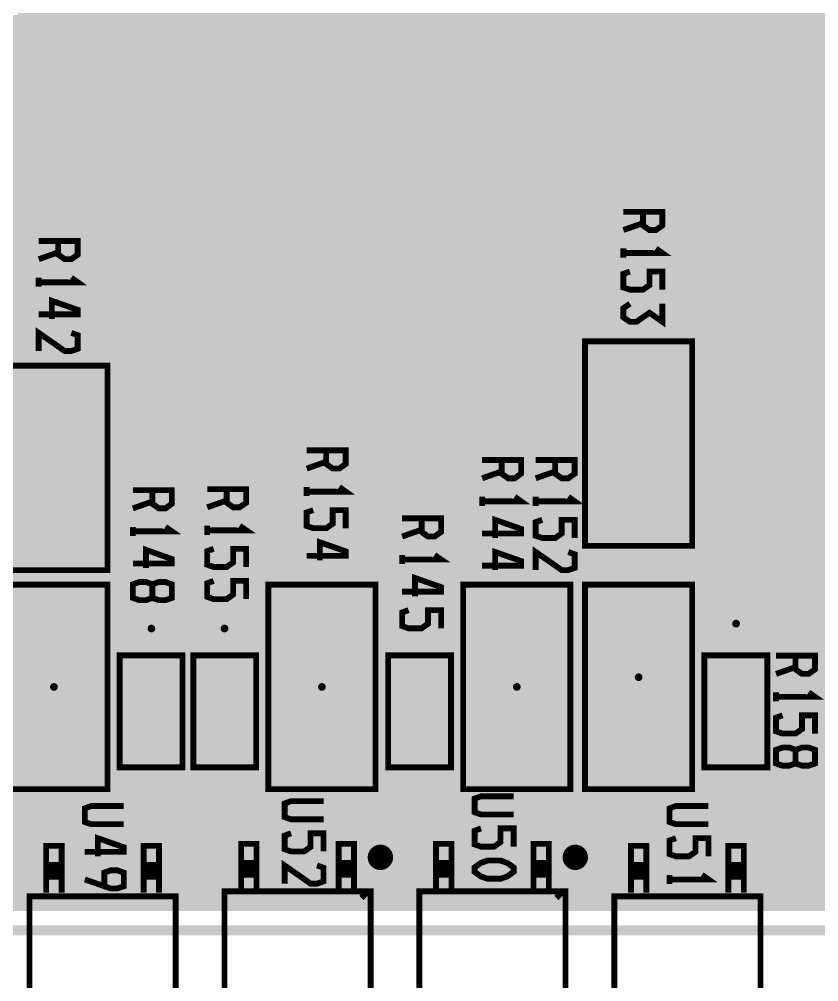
# Model space of a CAD drawing. Extents: x -11 to 221, y -93 to 178.
# Drawn here: x 125.46 to 146.3, y 118.04 to 143.15 of the extents above; entities that cross this region are included whole.
import ezdxf

# ---------------------------------------------------------------- set-up
doc = ezdxf.new("R2010")
doc.units = 0
doc.header["$MEASUREMENT"] = 0
doc.layers.get('0').update_dxf_attribs({"linetype": 'CONTINUOUS'})
for name, color, linetype in [('26-349-0_BOT', 7, 'CONTINUOUS'), ('26-349-0_DRD', 7, 'CONTINUOUS'), ('26-349-0_DRL', 2, 'CONTINUOUS'), ('26-349-0_FAB', 1, 'CONTINUOUS'), ('26-349-0_IN1', 3, 'CONTINUOUS'), ('26-349-0_IN2', 5, 'CONTINUOUS'), ('26-349-0_SMT', 14, 'CONTINUOUS'), ('26-349-0_SPT', 9, 'CONTINUOUS'), ('26-349-0_SST', 12, 'CONTINUOUS'), ('26-349-0_TOP', 11, 'CONTINUOUS'), ('THRUHOLE_TAP', 15, 'CONTINUOUS')]:
    doc.layers.add(name, color=color, linetype=linetype)

# ---------------------------------------------------------------- blocks, each defined once
blk = doc.blocks.new('ROUND_78')
at = {"const_width": 0.29972}
blk.add_lwpolyline([(-0.14986, 0, 1), (0.14986, 0, 1)], format="xyb", close=True, dxfattribs=at)
blk = doc.blocks.new('ROUND_82')
at = {"const_width": 0.29972}
blk.add_lwpolyline([(-0.14986, 0, 1), (0.14986, 0, 1)], format="xyb", close=True, dxfattribs=at)
blk = doc.blocks.new('ROUND_102')
at = {"const_width": 0.10033}
blk.add_lwpolyline([(-0.050164, 0, 1), (0.050164, 0, 1)], format="xyb", close=True, dxfattribs=at)
blk = doc.blocks.new('RECTANGLE_3')
blk.add_solid([(0.4826, 0.4064), (0.4826, -0.4064), (-0.4826, 0.4064), (-0.4826, -0.4064)])
blk = doc.blocks.new('RECTANGLE_13')
blk.add_solid([(0.9017, 0.508), (0.9017, -0.508), (-0.9017, 0.508), (-0.9017, -0.508)])
blk = doc.blocks.new('RECTANGLE_12')
blk.add_solid([(0.40005, 0.65024), (0.40005, -0.65024), (-0.40005, 0.65024), (-0.40005, -0.65024)])
blk = doc.blocks.new('ROUND_88')
at = {"const_width": 0.10033}
blk.add_lwpolyline([(-0.050164, 0, 1), (0.050164, 0, 1)], format="xyb", close=True, dxfattribs=at)

msp = doc.modelspace()

# ---------------------------------------------------------------- linework, layer by layer
at = {"layer": '26-349-0_DRD', "const_width": 0.254}
for points in [[(127.635, 128.524), (127.635, 125.984)], [(130.175, 128.524), (127.635, 128.524)], [(130.175, 128.524), (127.635, 125.984)], [(130.175, 125.984), (127.635, 128.524)], [(127.635, 128.524), (127.635, 125.984)], [(130.175, 128.524), (127.635, 128.524)], [(130.175, 128.524), (127.635, 125.984)], [(130.175, 125.984), (127.635, 128.524)], [(129.54, 128.524), (129.54, 125.984)], [(132.08, 128.524), (129.54, 128.524)], [(132.08, 128.524), (129.54, 125.984)], [(132.08, 125.984), (129.54, 128.524)], [(129.54, 128.524), (129.54, 125.984)], [(132.08, 128.524), (129.54, 128.524)], [(132.08, 128.524), (129.54, 125.984)], [(132.08, 125.984), (129.54, 128.524)], [(130.175, 125.984), (130.175, 128.524)], [(130.175, 125.984), (130.175, 128.524)], [(132.08, 125.984), (132.08, 128.524)], [(132.08, 125.984), (132.08, 128.524)], [(142.875, 128.651), (142.875, 126.111)], [(145.415, 128.651), (142.875, 128.651)], [(145.415, 128.651), (142.875, 126.111)], [(145.415, 126.111), (142.875, 128.651)], [(142.875, 128.651), (142.875, 126.111)], [(145.415, 128.651), (142.875, 128.651)], [(145.415, 128.651), (142.875, 126.111)], [(145.415, 126.111), (142.875, 128.651)], [(145.415, 126.111), (145.415, 128.651)], [(145.415, 126.111), (145.415, 128.651)], [(140.335, 127.254), (140.335, 124.714)], [(142.875, 127.254), (140.335, 127.254)], [(142.875, 127.254), (140.335, 124.714)], [(142.875, 124.714), (140.335, 127.254)], [(142.875, 124.714), (142.875, 127.254)], [(127.635, 127), (125.095, 127)], [(127.635, 127), (125.095, 124.46)], [(127.635, 124.46), (125.095, 127)], [(127.635, 124.46), (127.635, 127)], [(132.08, 127), (132.08, 124.46)], [(134.62, 127), (132.08, 127)], [(134.62, 127), (132.08, 124.46)], [(134.62, 124.46), (132.08, 127)], [(134.62, 124.46), (134.62, 127)], [(137.16, 127), (137.16, 124.46)], [(139.7, 127), (137.16, 127)], [(139.7, 127), (137.16, 124.46)], [(139.7, 124.46), (137.16, 127)], [(139.7, 124.46), (139.7, 127)], [(127.635, 125.984), (130.175, 125.984)], [(127.635, 125.984), (130.175, 125.984)], [(129.54, 125.984), (132.08, 125.984)], [(129.54, 125.984), (132.08, 125.984)], [(142.875, 126.111), (145.415, 126.111)], [(142.875, 126.111), (145.415, 126.111)], [(140.335, 124.714), (142.875, 124.714)], [(125.095, 124.46), (127.635, 124.46)], [(132.08, 124.46), (134.62, 124.46)], [(137.16, 124.46), (139.7, 124.46)]]:
    msp.add_lwpolyline(points, dxfattribs=at)
at = {"layer": '26-349-0_FAB', "const_width": 0.254}
msp.add_lwpolyline([(86.36, 119.38), (180.34, 119.38), (180.34, 173.99), (86.36, 173.99), (86.36, 119.38)], dxfattribs=at)
at = {"layer": '26-349-0_IN1'}
for points, const_width in [([(177.292, 137.668), (90.678, 137.668), (90.678, 120.015)], 0.254), ([(177.292, 137.6172), (90.678, 137.6172)], 0.254), ([(125.4252, 137.668), (125.4252, 120.015)], 0.254), ([(125.6538, 137.668), (125.6538, 120.015)], 0.254), ([(125.8824, 137.668), (125.8824, 120.015)], 0.254), ([(126.111, 137.668), (126.111, 120.015)], 0.254), ([(126.3396, 137.668), (126.3396, 120.015)], 0.254), ([(126.5682, 137.668), (126.5682, 120.015)], 0.254), ([(126.7968, 137.668), (126.7968, 120.015)], 0.254), ([(127.0254, 137.668), (127.0254, 120.015)], 0.254), ([(127.254, 137.668), (127.254, 120.015)], 0.254), ([(127.4826, 137.668), (127.4826, 120.015)], 0.254), ([(127.7112, 137.668), (127.7112, 120.015)], 0.254), ([(127.9398, 137.668), (127.9398, 120.015)], 0.254), ([(128.1684, 137.668), (128.1684, 120.015)], 0.254), ([(128.397, 137.668), (128.397, 127.62484)], 0.254), ([(128.6256, 137.668), (128.6256, 127.81788)], 0.254), ([(128.8542, 137.668), (128.8542, 127.88138)], 0.254), ([(129.0828, 137.668), (129.0828, 127.85852)], 0.254), ([(129.3114, 137.668), (129.3114, 127.73406)], 0.254), ([(129.54, 137.668), (129.54, 120.015)], 0.254), ([(129.7686, 137.668), (129.7686, 120.015)], 0.254), ([(129.9972, 137.668), (129.9972, 120.015)], 0.254), ([(130.2258, 137.668), (130.2258, 120.015)], 0.254), ([(130.4544, 137.668), (130.4544, 120.015)], 0.254), ([(130.683, 137.668), (130.683, 120.015)], 0.254), ([(130.9116, 137.668), (130.9116, 120.015)], 0.254), ([(131.1402, 137.668), (131.1402, 120.015)], 0.254), ([(131.3688, 137.668), (131.3688, 120.015)], 0.254), ([(131.5974, 137.668), (131.5974, 120.015)], 0.254), ([(131.826, 137.668), (131.826, 120.015)], 0.254), ([(132.0546, 137.668), (132.0546, 120.015)], 0.254), ([(132.2832, 137.668), (132.2832, 120.015)], 0.254), ([(132.5118, 137.668), (132.5118, 120.015)], 0.254), ([(132.7404, 137.668), (132.7404, 120.015)], 0.254), ([(132.969, 137.668), (132.969, 120.015)], 0.254), ([(133.1976, 137.668), (133.1976, 120.015)], 0.254), ([(133.4262, 137.668), (133.4262, 120.015)], 0.254), ([(133.6548, 137.668), (133.6548, 120.015)], 0.254), ([(133.8834, 137.668), (133.8834, 120.015)], 0.254), ([(134.112, 137.668), (134.112, 120.015)], 0.254), ([(134.3406, 137.668), (134.3406, 120.015)], 0.254), ([(134.5692, 137.668), (134.5692, 120.015)], 0.254), ([(134.7978, 137.668), (134.7978, 120.015)], 0.254), ([(135.0264, 137.668), (135.0264, 120.015)], 0.254), ([(135.255, 137.668), (135.255, 120.015)], 0.254), ([(135.4836, 137.668), (135.4836, 120.015)], 0.254), ([(135.7122, 137.668), (135.7122, 120.015)], 0.254), ([(135.9408, 137.668), (135.9408, 120.015)], 0.254), ([(136.1694, 137.668), (136.1694, 120.015)], 0.254), ([(136.398, 137.668), (136.398, 120.015)], 0.254), ([(136.6266, 137.668), (136.6266, 120.015)], 0.254), ([(136.8552, 137.668), (136.8552, 120.015)], 0.254), ([(137.0838, 137.668), (137.0838, 120.015)], 0.254), ([(137.3124, 137.668), (137.3124, 120.015)], 0.254), ([(137.541, 137.668), (137.541, 120.015)], 0.254), ([(137.7696, 137.668), (137.7696, 120.015)], 0.254), ([(137.9982, 137.668), (137.9982, 120.015)], 0.254), ([(138.2268, 137.668), (138.2268, 120.015)], 0.254), ([(138.4554, 137.668), (138.4554, 120.015)], 0.254), ([(138.684, 137.668), (138.684, 120.015)], 0.254), ([(138.9126, 137.668), (138.9126, 120.015)], 0.254), ([(139.1412, 137.668), (139.1412, 120.015)], 0.254), ([(139.3698, 137.668), (139.3698, 120.015)], 0.254), ([(139.5984, 137.668), (139.5984, 120.015)], 0.254), ([(139.827, 137.668), (139.827, 120.015)], 0.254), ([(140.0556, 137.668), (140.0556, 120.015)], 0.254), ([(140.2842, 137.668), (140.2842, 120.015)], 0.254), ([(140.5128, 137.668), (140.5128, 120.015)], 0.254), ([(140.7414, 137.668), (140.7414, 120.015)], 0.254), ([(140.97, 137.668), (140.97, 120.015)], 0.254), ([(141.1986, 137.668), (141.1986, 120.015)], 0.254), ([(141.4272, 137.668), (141.4272, 120.015)], 0.254), ([(141.6558, 137.668), (141.6558, 120.015)], 0.254), ([(141.8844, 137.668), (141.8844, 120.015)], 0.254), ([(142.113, 137.668), (142.113, 120.015)], 0.254), ([(142.3416, 137.668), (142.3416, 120.015)], 0.254), ([(142.5702, 137.668), (142.5702, 120.015)], 0.254), ([(142.7988, 137.668), (142.7988, 120.015)], 0.254), ([(143.0274, 137.668), (143.0274, 120.015)], 0.254), ([(143.256, 137.668), (143.256, 120.015)], 0.254), ([(143.4846, 137.668), (143.4846, 120.015)], 0.254), ([(143.7132, 137.668), (143.7132, 127.8382)], 0.254), ([(143.9418, 137.668), (143.9418, 127.9779)], 0.254), ([(144.1704, 137.668), (144.1704, 128.01092)], 0.254), ([(144.399, 137.668), (144.399, 127.95758)], 0.254), ([(144.6276, 137.668), (144.6276, 127.78486)], 0.254), ([(144.8562, 137.668), (144.8562, 120.015)], 0.254), ([(145.0848, 137.668), (145.0848, 120.015)], 0.254), ([(145.3134, 137.668), (145.3134, 120.015)], 0.254), ([(145.542, 137.668), (145.542, 120.015)], 0.254), ([(145.7706, 137.668), (145.7706, 120.015)], 0.254), ([(145.9992, 137.668), (145.9992, 120.015)], 0.254), ([(146.2278, 137.668), (146.2278, 120.015)], 0.254), ([(177.292, 137.3886), (90.678, 137.3886)], 0.254), ([(177.292, 137.16), (90.678, 137.16)], 0.254), ([(177.292, 136.9314), (90.678, 136.9314)], 0.254), ([(177.292, 136.7028), (90.678, 136.7028)], 0.254), ([(177.292, 136.4742), (90.678, 136.4742)], 0.254), ([(177.292, 136.2456), (90.678, 136.2456)], 0.254), ([(177.292, 136.017), (90.678, 136.017)], 0.254), ([(177.292, 135.7884), (90.678, 135.7884)], 0.254), ([(177.292, 135.5598), (90.678, 135.5598)], 0.254), ([(177.292, 135.3312), (90.678, 135.3312)], 0.254), ([(177.292, 135.1026), (90.678, 135.1026)], 0.254), ([(141.605, 125.984), (141.859, 126.238), (153.543, 126.238), (162.306, 135.001), (174.625, 135.001), (175.133, 134.493), (175.133, 128.905), (176.53, 127.508), (180.975, 127.508), (181.737, 126.746), (181.737, 47.625), (180.848, 46.736)], 0.381), ([(177.292, 134.874), (90.678, 134.874)], 0.254), ([(177.292, 134.6454), (90.678, 134.6454)], 0.254), ([(177.292, 134.4168), (90.678, 134.4168)], 0.254), ([(177.292, 134.1882), (90.678, 134.1882)], 0.254), ([(177.292, 133.9596), (90.678, 133.9596)], 0.254), ([(177.292, 133.731), (90.678, 133.731)], 0.254), ([(177.292, 133.5024), (90.678, 133.5024)], 0.254), ([(177.292, 133.2738), (90.678, 133.2738)], 0.254), ([(168.67886, 133.0452), (90.678, 133.0452)], 0.254), ([(168.67886, 132.8166), (90.678, 132.8166)], 0.254), ([(155.03398, 132.588), (90.678, 132.588)], 0.254), ([(154.7495, 132.3594), (90.678, 132.3594)], 0.254), ([(154.65298, 132.1308), (90.678, 132.1308)], 0.254), ([(154.6479, 131.9022), (90.678, 131.9022)], 0.254), ([(154.73426, 131.6736), (90.678, 131.6736)], 0.254), ([(154.9781, 131.445), (90.678, 131.445)], 0.254), ([(168.67886, 131.2164), (90.678, 131.2164)], 0.254), ([(168.67886, 130.9878), (90.678, 130.9878)], 0.254), ([(163.72078, 130.7592), (90.678, 130.7592)], 0.254), ([(163.4363, 130.5306), (90.678, 130.5306)], 0.254), ([(163.33978, 130.302), (90.678, 130.302)], 0.254), ([(163.3347, 130.0734), (90.678, 130.0734)], 0.254), ([(163.42106, 129.8448), (90.678, 129.8448)], 0.254), ([(163.6649, 129.6162), (90.678, 129.6162)], 0.254), ([(157.0736, 129.3876), (90.678, 129.3876)], 0.254), ([(156.90342, 129.159), (90.678, 129.159)], 0.254), ([(156.85008, 128.9304), (90.678, 128.9304)], 0.254), ([(156.8831, 128.7018), (90.678, 128.7018)], 0.254), ([(157.02026, 128.4732), (90.678, 128.4732)], 0.254), ([(177.292, 128.2446), (90.678, 128.2446)], 0.254), ([(169.33164, 128.016), (90.678, 128.016)], 0.254), ([(128.56972, 127.7874), (119.08028, 127.7874)], 0.254), ([(143.6624, 127.7874), (129.24028, 127.7874)], 0.254), ([(147.4724, 127.7874), (144.62506, 127.7874)], 0.254), ([(128.35382, 127.5588), (119.29618, 127.5588)], 0.254), ([(143.54048, 127.5588), (129.45618, 127.5588)], 0.254), ([(147.35048, 127.5588), (144.74952, 127.5588)], 0.254), ([(128.28016, 127.3302), (119.36984, 127.3302)], 0.254), ([(143.51762, 127.3302), (129.52984, 127.3302)], 0.254), ([(147.32762, 127.3302), (144.77238, 127.3302)], 0.254), ([(128.29286, 127.1016), (119.3546, 127.1016)], 0.254), ([(143.58112, 127.1016), (129.5146, 127.1016)], 0.254), ([(144.6276, 126.9746), (144.6276, 120.015)], 0.254), ([(147.39112, 127.1016), (144.70888, 127.1016)], 0.254), ([(128.40208, 126.873), (119.24538, 126.873)], 0.254), ([(128.397, 126.88062), (128.397, 120.015)], 0.254), ([(128.6256, 126.69012), (128.6256, 120.015)], 0.254), ([(129.3114, 126.7714), (129.3114, 120.015)], 0.254), ([(143.77162, 126.873), (129.40538, 126.873)], 0.254), ([(143.7132, 126.92126), (143.7132, 120.015)], 0.254), ([(143.9418, 126.7841), (143.9418, 120.015)], 0.254), ([(144.1704, 126.75108), (144.1704, 120.015)], 0.254), ([(144.399, 126.80442), (144.399, 120.015)], 0.254), ([(147.58162, 126.873), (144.51584, 126.873)], 0.254), ([(128.74498, 126.6444), (118.90248, 126.6444)], 0.254), ([(128.8542, 126.62662), (128.8542, 120.015)], 0.254), ([(154.96286, 126.6444), (129.06248, 126.6444)], 0.254), ([(129.0828, 126.64948), (129.0828, 120.015)], 0.254), ([(154.95016, 126.4158), (90.678, 126.4158)], 0.254), ([(155.02382, 126.1872), (90.678, 126.1872)], 0.254), ([(155.23972, 125.9586), (90.678, 125.9586)], 0.254), ([(156.97708, 125.73), (90.678, 125.73)], 0.254), ([(157.02026, 125.5014), (90.678, 125.5014)], 0.254), ([(157.17266, 125.2728), (90.678, 125.2728)], 0.254), ([(168.8211, 125.0442), (90.678, 125.0442)], 0.254), ([(168.72458, 124.8156), (90.678, 124.8156)], 0.254), ([(153.93162, 124.587), (90.678, 124.587)], 0.254), ([(153.74112, 124.3584), (90.678, 124.3584)], 0.254), ([(153.67762, 124.1298), (90.678, 124.1298)], 0.254), ([(153.70048, 123.9012), (90.678, 123.9012)], 0.254), ([(151.3586, 123.6726), (90.678, 123.6726)], 0.254), ([(151.18842, 123.444), (90.678, 123.444)], 0.254), ([(151.13508, 123.2154), (90.678, 123.2154)], 0.254), ([(147.6629, 122.9868), (90.678, 122.9868)], 0.254), ([(147.41906, 122.7582), (90.678, 122.7582)], 0.254), ([(147.3327, 122.5296), (90.678, 122.5296)], 0.254), ([(147.33778, 122.301), (90.678, 122.301)], 0.254), ([(147.4343, 122.0724), (90.678, 122.0724)], 0.254), ([(147.71878, 121.8438), (90.678, 121.8438)], 0.254), ([(160.86582, 121.6152), (90.678, 121.6152)], 0.254), ([(161.08172, 121.3866), (90.678, 121.3866)], 0.254), ([(166.30142, 121.158), (90.678, 121.158)], 0.254), ([(166.4716, 120.9294), (90.678, 120.9294)], 0.254), ([(177.292, 120.7008), (90.678, 120.7008)], 0.254), ([(177.292, 120.4722), (90.678, 120.4722)], 0.254), ([(177.292, 120.2436), (90.678, 120.2436)], 0.254), ([(177.292, 120.015), (90.678, 120.015)], 0.254)]:
    msp.add_lwpolyline(points, dxfattribs=dict(at, const_width=const_width))
at = {"layer": '26-349-0_IN1', "const_width": 0.254}
for points in [[(144.145, 128.01092, 0.4142136), (143.51508, 127.381)], [(144.77492, 127.381, 0.4142136), (144.145, 128.01092)], [(128.905, 127.88392, 0.4142136), (128.27508, 127.254)], [(128.905, 127.88392, 0.4142136), (128.27508, 127.254)], [(129.53492, 127.254, 0.4142136), (128.905, 127.88392)], [(129.53492, 127.254, 0.4142136), (128.905, 127.88392)], [(128.27508, 127.254, 0.4142136), (128.905, 126.62408)], [(128.27508, 127.254, 0.4142136), (128.905, 126.62408)], [(128.905, 126.62408, 0.4142136), (129.53492, 127.254)], [(128.905, 126.62408, 0.4142136), (129.53492, 127.254)], [(143.51508, 127.381, 0.4142136), (144.145, 126.75108)], [(144.145, 126.75108, 0.4142136), (144.77492, 127.381)]]:
    msp.add_lwpolyline(points, format="xyb", dxfattribs=at)
at = {"layer": '26-349-0_IN2', "const_width": 0.254}
for points in [[(125.5522, 153.162), (125.5522, 120.269)], [(125.7808, 153.162), (125.7808, 126.28626)], [(126.0094, 153.162), (126.0094, 126.4539)], [(126.238, 153.162), (126.238, 126.52756)], [(126.4666, 153.162), (126.4666, 126.5301)], [(126.6952, 153.162), (126.6952, 126.4666)], [(126.9238, 153.162), (126.9238, 126.31166)], [(127.1524, 153.162), (127.1524, 125.91034)], [(127.381, 153.162), (127.381, 120.269)], [(127.6096, 153.162), (127.6096, 120.269)], [(127.8382, 153.162), (127.8382, 120.269)], [(128.0668, 153.162), (128.0668, 120.269)], [(128.2954, 153.162), (128.2954, 120.269)], [(128.524, 153.162), (128.524, 120.269)], [(128.7526, 153.162), (128.7526, 120.269)], [(128.9812, 153.162), (128.9812, 120.269)], [(129.2098, 153.162), (129.2098, 120.269)], [(129.4384, 153.162), (129.4384, 120.269)], [(129.667, 153.162), (129.667, 120.269)], [(129.8956, 153.162), (129.8956, 120.269)], [(130.1242, 153.162), (130.1242, 127.68072)], [(130.3528, 153.162), (130.3528, 127.91948)], [(130.5814, 153.162), (130.5814, 128.0287)], [(130.81, 153.162), (130.81, 128.06172)], [(131.0386, 153.162), (131.0386, 128.0287)], [(131.2672, 153.162), (131.2672, 127.91948)], [(131.4958, 153.162), (131.4958, 127.68072)], [(131.7244, 153.162), (131.7244, 120.269)], [(131.953, 153.162), (131.953, 120.269)], [(132.1816, 153.162), (132.1816, 120.269)], [(132.4102, 153.162), (132.4102, 120.269)], [(132.6388, 153.162), (132.6388, 126.11354)], [(132.8674, 153.162), (132.8674, 126.3777)], [(133.096, 153.162), (133.096, 126.49708)], [(133.3246, 153.162), (133.3246, 126.53772)], [(133.5532, 153.162), (133.5532, 126.51232)], [(133.7818, 153.162), (133.7818, 126.41326)], [(134.0104, 153.162), (134.0104, 126.19482)], [(134.239, 153.162), (134.239, 120.269)], [(134.4676, 153.162), (134.4676, 120.269)], [(134.6962, 153.162), (134.6962, 120.269)], [(134.9248, 153.162), (134.9248, 120.269)], [(135.1534, 153.162), (135.1534, 120.269)], [(135.382, 153.162), (135.382, 120.269)], [(135.6106, 153.162), (135.6106, 120.269)], [(135.8392, 153.162), (135.8392, 120.269)], [(136.0678, 153.162), (136.0678, 120.269)], [(136.2964, 153.162), (136.2964, 120.269)], [(136.525, 153.162), (136.525, 120.269)], [(136.7536, 153.162), (136.7536, 120.269)], [(136.9822, 153.162), (136.9822, 120.269)], [(137.2108, 153.162), (137.2108, 120.269)], [(137.4394, 153.162), (137.4394, 120.269)], [(137.668, 153.162), (137.668, 125.9967)], [(137.8966, 153.162), (137.8966, 126.33706)], [(138.1252, 153.162), (138.1252, 126.47676)], [(138.3538, 153.162), (138.3538, 126.53264)], [(138.5824, 153.162), (138.5824, 126.52248)], [(138.811, 153.162), (138.811, 126.4412)], [(139.0396, 153.162), (139.0396, 126.25832)], [(139.2682, 153.162), (139.2682, 120.269)], [(139.4968, 153.162), (139.4968, 120.269)], [(139.7254, 153.162), (139.7254, 120.269)], [(139.954, 153.162), (139.954, 120.269)], [(140.1826, 153.162), (140.1826, 120.269)], [(140.4112, 153.162), (140.4112, 120.269)], [(140.6398, 153.162), (140.6398, 120.269)], [(140.8684, 153.162), (140.8684, 126.3142)], [(141.097, 153.162), (141.097, 126.61138)], [(141.3256, 153.162), (141.3256, 126.74092)], [(141.5542, 153.162), (141.5542, 126.78918)], [(141.7828, 153.162), (141.7828, 126.7714)], [(142.0114, 153.162), (142.0114, 126.6825)], [(142.24, 153.162), (142.24, 126.48184)], [(142.4686, 153.162), (142.4686, 120.269)], [(142.6972, 153.162), (142.6972, 120.269)], [(142.9258, 153.162), (142.9258, 120.269)], [(143.1544, 153.162), (143.1544, 120.269)], [(143.383, 153.162), (143.383, 120.269)], [(143.6116, 153.162), (143.6116, 120.269)], [(143.8402, 153.162), (143.8402, 120.269)], [(144.0688, 153.162), (144.0688, 120.269)], [(144.2974, 153.162), (144.2974, 120.269)], [(144.526, 153.162), (144.526, 120.269)], [(144.7546, 153.162), (144.7546, 120.269)], [(144.9832, 153.162), (144.9832, 120.269)], [(145.2118, 153.162), (145.2118, 120.269)], [(145.4404, 153.162), (145.4404, 120.269)], [(145.669, 153.162), (145.669, 120.269)], [(145.8976, 153.162), (145.8976, 120.269)], [(146.1262, 153.162), (146.1262, 120.269)], [(146.3548, 153.162), (146.3548, 120.269)], [(168.83634, 143.129), (107.823, 143.129)], [(168.67124, 142.9004), (107.5944, 142.9004)], [(168.5671, 142.6718), (107.3658, 142.6718)], [(168.51376, 142.4432), (107.1372, 142.4432)], [(168.50106, 142.2146), (106.9086, 142.2146)], [(168.60266, 141.7574), (106.4514, 141.7574)], [(168.529, 141.986), (106.68, 141.986)], [(168.72712, 141.5288), (106.2228, 141.5288)], [(168.92524, 141.3002), (105.9942, 141.3002)], [(169.2783, 141.0716), (105.7656, 141.0716)], [(169.08526, 140.843), (105.537, 140.843)], [(168.8211, 140.6144), (105.3084, 140.6144)], [(168.66108, 140.3858), (105.0798, 140.3858)], [(168.56202, 140.1572), (104.8512, 140.1572)], [(168.51122, 139.9286), (104.6226, 139.9286)], [(168.50106, 139.7), (104.394, 139.7)], [(168.60774, 139.2428), (103.9368, 139.2428)], [(168.53408, 139.4714), (104.1654, 139.4714)], [(168.73728, 139.0142), (103.7082, 139.0142)], [(168.94302, 138.7856), (103.4796, 138.7856)], [(169.3164, 138.557), (103.251, 138.557)], [(174.244, 138.3284), (103.0224, 138.3284)], [(174.244, 138.0998), (102.7938, 138.0998)], [(174.244, 137.8712), (90.805, 137.8712)], [(174.244, 137.6426), (90.805, 137.6426)], [(174.244, 137.414), (90.805, 137.414)], [(174.244, 137.1854), (90.805, 137.1854)], [(174.244, 136.9568), (90.805, 136.9568)], [(174.244, 136.7282), (90.805, 136.7282)], [(174.244, 136.4996), (90.805, 136.4996)], [(174.244, 136.271), (90.805, 136.271)], [(174.244, 136.0424), (90.805, 136.0424)], [(174.244, 135.8138), (90.805, 135.8138)], [(174.244, 135.5852), (90.805, 135.5852)], [(174.244, 135.3566), (90.805, 135.3566)], [(174.244, 135.128), (90.805, 135.128)], [(174.244, 134.8994), (90.805, 134.8994)], [(174.244, 134.6708), (90.805, 134.6708)], [(174.244, 134.4422), (90.805, 134.4422)], [(174.244, 134.2136), (90.805, 134.2136)], [(174.244, 133.985), (90.805, 133.985)], [(174.244, 133.7564), (90.805, 133.7564)], [(174.244, 133.5278), (90.805, 133.5278)], [(174.244, 133.2992), (90.805, 133.2992)], [(168.50106, 133.0706), (90.805, 133.0706)], [(168.50106, 132.842), (90.805, 132.842)], [(168.50106, 132.6134), (90.805, 132.6134)], [(168.50106, 132.3848), (90.805, 132.3848)], [(168.50106, 132.1562), (90.805, 132.1562)], [(168.50106, 131.9276), (90.805, 131.9276)], [(168.50106, 131.699), (90.805, 131.699)], [(168.50106, 131.4704), (90.805, 131.4704)], [(168.50106, 131.2418), (90.805, 131.2418)], [(168.50106, 131.0132), (90.805, 131.0132)], [(163.42614, 130.7846), (90.805, 130.7846)], [(163.24326, 130.556), (90.805, 130.556)], [(163.16452, 130.3274), (90.805, 130.3274)], [(163.15182, 130.0988), (90.805, 130.0988)], [(163.2077, 129.8702), (90.805, 129.8702)], [(163.34994, 129.6416), (90.805, 129.6416)], [(163.68776, 129.413), (90.805, 129.413)], [(168.53916, 129.1844), (90.805, 129.1844)], [(168.62044, 128.9558), (90.805, 128.9558)], [(168.7576, 128.7272), (90.805, 128.7272)], [(168.9735, 128.4986), (90.805, 128.4986)], [(169.39006, 128.27), (120.9167, 128.27)], [(130.62966, 128.0414), (121.25706, 128.0414)], [(169.02684, 128.0414), (130.99034, 128.0414)], [(130.2258, 127.8128), (121.39676, 127.8128)], [(168.78808, 127.8128), (131.39166, 127.8128)], [(130.0734, 127.5842), (121.45264, 127.5842)], [(168.64076, 127.5842), (131.5466, 127.5842)], [(130.00736, 127.3556), (121.44248, 127.3556)], [(168.54932, 127.3556), (131.6101, 127.3556)], [(130.01244, 127.127), (121.3612, 127.127)], [(168.50614, 127.127), (131.60756, 127.127)], [(130.08356, 126.8984), (121.17832, 126.8984)], [(130.1242, 126.82728), (130.1242, 120.269)], [(131.4958, 126.82728), (131.4958, 120.269)], [(168.5036, 126.8984), (131.5339, 126.8984)], [(130.2512, 126.6698), (111.55172, 126.6698)], [(125.98146, 126.4412), (123.74626, 126.4412)], [(132.96646, 126.4412), (126.74854, 126.4412)], [(130.3528, 126.58852), (130.3528, 120.269)], [(130.5814, 126.4793), (130.5814, 120.269)], [(130.81, 126.44628), (130.81, 120.269)], [(131.0386, 126.4793), (131.0386, 120.269)], [(131.2672, 126.58852), (131.2672, 120.269)], [(141.17828, 126.6698), (131.36626, 126.6698)], [(138.04646, 126.4412), (133.73354, 126.4412)], [(140.93952, 126.4412), (138.81354, 126.4412)], [(168.54424, 126.6698), (142.03172, 126.6698)], [(157.22346, 126.4412), (142.27048, 126.4412)], [(125.7173, 126.2126), (123.9139, 126.2126)], [(132.7023, 126.2126), (127.0127, 126.2126)], [(137.7823, 126.2126), (133.9977, 126.2126)], [(140.8303, 126.2126), (139.0777, 126.2126)], [(156.9593, 126.2126), (142.3797, 126.2126)], [(125.59792, 125.984), (123.98756, 125.984)], [(132.58292, 125.984), (127.13208, 125.984)], [(137.66292, 125.984), (134.11708, 125.984)], [(140.79728, 125.984), (139.19708, 125.984)], [(156.83992, 125.984), (142.41272, 125.984)], [(125.55728, 125.7554), (123.9901, 125.7554)], [(132.54228, 125.7554), (127.17272, 125.7554)], [(137.62228, 125.7554), (134.15772, 125.7554)], [(140.8303, 125.7554), (139.23772, 125.7554)], [(156.79928, 125.7554), (142.3797, 125.7554)], [(125.58268, 125.5268), (123.9266, 125.5268)], [(132.56768, 125.5268), (127.14732, 125.5268)], [(127.1524, 125.54966), (127.1524, 120.269)], [(137.64768, 125.5268), (134.13232, 125.5268)], [(137.668, 125.46076), (137.668, 120.269)], [(140.93952, 125.5268), (139.21232, 125.5268)], [(140.8684, 125.65126), (140.8684, 120.269)], [(142.24, 125.48362), (142.24, 120.269)], [(156.82468, 125.5268), (142.27048, 125.5268)], [(125.68174, 125.2982), (123.77166, 125.2982)], [(125.7808, 125.1712), (125.7808, 120.269)], [(132.66674, 125.2982), (127.04826, 125.2982)], [(132.6388, 125.34646), (132.6388, 120.269)], [(134.0104, 125.26518), (134.0104, 120.269)], [(137.74674, 125.2982), (134.03326, 125.2982)], [(139.0396, 125.19914), (139.0396, 120.269)], [(141.17828, 125.2982), (139.11326, 125.2982)], [(141.097, 125.35662), (141.097, 120.269)], [(141.3256, 125.22454), (141.3256, 120.269)], [(141.5542, 125.17628), (141.5542, 120.269)], [(141.7828, 125.1966), (141.7828, 120.269)], [(142.0114, 125.2855), (142.0114, 120.269)], [(156.92374, 125.2982), (142.03172, 125.2982)], [(125.90018, 125.0696), (123.37034, 125.0696)], [(126.0094, 125.00356), (126.0094, 120.269)], [(126.238, 124.93244), (126.238, 120.269)], [(126.4666, 124.92736), (126.4666, 120.269)], [(126.6952, 124.9934), (126.6952, 120.269)], [(132.88518, 125.0696), (126.82982, 125.0696)], [(126.9238, 125.1458), (126.9238, 120.269)], [(132.8674, 125.0823), (132.8674, 120.269)], [(133.096, 124.96292), (133.096, 120.269)], [(133.3246, 124.92228), (133.3246, 120.269)], [(133.5532, 124.94768), (133.5532, 120.269)], [(133.7818, 125.04674), (133.7818, 120.269)], [(137.96518, 125.0696), (133.81482, 125.0696)], [(137.8966, 125.12294), (137.8966, 120.269)], [(138.1252, 124.9807), (138.1252, 120.269)], [(138.3538, 124.92482), (138.3538, 120.269)], [(138.5824, 124.93752), (138.5824, 120.269)], [(138.811, 125.01626), (138.811, 120.269)], [(157.14218, 125.0696), (138.89482, 125.0696)], [(154.03576, 124.841), (90.805, 124.841)], [(153.69794, 124.6124), (90.805, 124.6124)], [(153.5557, 124.3838), (90.805, 124.3838)], [(153.49982, 124.1552), (90.805, 124.1552)], [(151.43226, 123.9266), (90.805, 123.9266)], [(151.13762, 123.698), (90.805, 123.698)], [(151.00554, 123.4694), (90.805, 123.4694)], [(150.95728, 123.2408), (90.805, 123.2408)], [(147.3962, 123.0122), (90.805, 123.0122)], [(147.22856, 122.7836), (90.805, 122.7836)], [(147.15744, 122.555), (90.805, 122.555)], [(147.15236, 122.3264), (90.805, 122.3264)], [(147.2184, 122.0978), (90.805, 122.0978)], [(147.3708, 121.8692), (90.805, 121.8692)], [(147.77466, 121.6406), (90.805, 121.6406)], [(166.07028, 121.412), (90.805, 121.412)], [(166.1033, 121.1834), (90.805, 121.1834)], [(166.21252, 120.9548), (90.805, 120.9548)], [(166.45128, 120.7262), (90.805, 120.7262)], [(174.244, 120.4976), (90.805, 120.4976)], [(174.244, 120.269), (90.805, 120.269)]]:
    msp.add_lwpolyline(points, dxfattribs=at)
for points in [[(130.81, 128.06172, 0.4142136), (130.00228, 127.254)], [(130.81, 128.06172, 0.4142136), (130.00228, 127.254)], [(131.61772, 127.254, 0.4142136), (130.81, 128.06172)], [(131.61772, 127.254, 0.4142136), (130.81, 128.06172)], [(130.00228, 127.254, 0.4142136), (130.81, 126.44628)], [(130.00228, 127.254, 0.4142136), (130.81, 126.44628)], [(130.81, 126.44628, 0.4142136), (131.61772, 127.254)], [(130.81, 126.44628, 0.4142136), (131.61772, 127.254)], [(141.605, 126.79172, 0.4142136), (140.79728, 125.984)], [(142.41272, 125.984, 0.4142136), (141.605, 126.79172)], [(126.365, 126.53772, 0.4142136), (125.55728, 125.73)], [(127.17272, 125.73, 0.4142136), (126.365, 126.53772)], [(133.35, 126.53772, 0.4142136), (132.54228, 125.73)], [(134.15772, 125.73, 0.4142136), (133.35, 126.53772)], [(138.43, 126.53772, 0.4142136), (137.62228, 125.73)], [(139.23772, 125.73, 0.4142136), (138.43, 126.53772)], [(140.79728, 125.984, 0.4142136), (141.605, 125.17628)], [(141.605, 125.17628, 0.4142136), (142.41272, 125.984)], [(125.55728, 125.73, 0.4142136), (126.365, 124.92228)], [(126.365, 124.92228, 0.4142136), (127.17272, 125.73)], [(132.54228, 125.73, 0.4142136), (133.35, 124.92228)], [(133.35, 124.92228, 0.4142136), (134.15772, 125.73)], [(137.62228, 125.73, 0.4142136), (138.43, 124.92228)], [(138.43, 124.92228, 0.4142136), (139.23772, 125.73)]]:
    msp.add_lwpolyline(points, format="xyb", dxfattribs=at)
at = {"layer": '26-349-0_SST', "const_width": 0.1524}
for points in [[(141.71676, 138.1252), (141.71676, 137.7696), (141.88694, 137.65022), (142.05712, 137.65022), (142.22476, 137.7696), (142.22476, 138.1252), (141.20876, 138.1252)], [(141.71676, 137.82802), (141.20876, 137.65022)], [(126.47676, 137.3632), (126.47676, 137.0076), (126.64694, 136.88822), (126.81712, 136.88822), (126.98476, 137.0076), (126.98476, 137.3632), (125.96876, 137.3632)], [(126.47676, 137.06602), (125.96876, 136.88822)], [(141.20876, 136.9314), (141.20876, 137.16762)], [(141.20876, 137.04824), (142.22476, 137.04824), (142.05712, 137.16762)], [(141.37894, 136.56564), (141.20876, 136.50722), (141.20876, 136.15162), (141.37894, 136.0932), (141.71676, 136.0932), (141.88694, 136.21004), (141.88694, 136.56564), (142.22476, 136.56564), (142.22476, 136.0932)], [(125.96876, 136.1694), (125.96876, 136.40562)], [(125.96876, 136.28624), (126.98476, 136.28624), (126.81712, 136.40562)], [(126.30912, 135.3312), (126.30912, 135.80364), (126.98476, 135.56742), (126.98476, 135.44804), (125.96876, 135.44804)], [(141.37894, 135.72744), (141.20876, 135.6106), (141.20876, 135.37184), (141.37894, 135.255), (141.54912, 135.255), (141.88694, 135.49122), (142.22476, 135.255), (142.22476, 135.72744)], [(125.96876, 134.493), (125.96876, 134.96544), (126.64694, 134.493), (126.81712, 134.493), (126.98476, 134.55142), (126.98476, 134.90702), (126.81712, 134.96544)], [(143.002, 129.413), (140.208, 129.413), (140.208, 134.747), (143.002, 134.747), (143.002, 129.413)], [(127.762, 128.778), (124.968, 128.778), (124.968, 134.112), (127.762, 134.112), (127.762, 128.778)], [(133.46176, 131.9022), (133.46176, 131.5466), (133.63194, 131.42722), (133.80212, 131.42722), (133.96976, 131.5466), (133.96976, 131.9022), (132.95376, 131.9022)], [(133.46176, 131.60502), (132.95376, 131.42722)], [(138.03376, 131.6482), (138.03376, 131.2926), (138.20394, 131.17322), (138.37412, 131.17322), (138.54176, 131.2926), (138.54176, 131.6482), (137.52576, 131.6482)], [(139.43076, 131.6482), (139.43076, 131.2926), (139.60094, 131.17322), (139.77112, 131.17322), (139.93876, 131.2926), (139.93876, 131.6482), (138.92276, 131.6482)], [(138.03376, 131.35102), (137.52576, 131.17322)], [(139.43076, 131.35102), (138.92276, 131.17322)], [(128.9304, 130.86334), (128.9304, 130.50774), (129.10058, 130.38836), (129.27076, 130.38836), (129.4384, 130.50774), (129.4384, 130.86334), (128.4224, 130.86334)], [(130.86842, 130.89128), (130.86842, 130.53568), (131.03606, 130.4163), (131.20624, 130.4163), (131.37642, 130.53568), (131.37642, 130.89128), (130.36042, 130.89128)], [(132.95376, 130.7084), (132.95376, 130.94462)], [(132.95376, 130.82524), (133.96976, 130.82524), (133.80212, 130.94462)], [(128.9304, 130.56616), (128.4224, 130.38836)], [(130.86842, 130.5941), (130.36042, 130.4163)], [(137.52576, 130.4544), (137.52576, 130.69062)], [(137.52576, 130.57124), (138.54176, 130.57124), (138.37412, 130.69062)], [(138.92276, 130.4544), (138.92276, 130.69062)], [(138.92276, 130.57124), (139.93876, 130.57124), (139.77112, 130.69062)], [(133.12394, 130.34264), (132.95376, 130.28422), (132.95376, 129.92862), (133.12394, 129.8702), (133.46176, 129.8702), (133.63194, 129.98704), (133.63194, 130.34264), (133.96976, 130.34264), (133.96976, 129.8702)], [(135.94842, 130.12928), (135.94842, 129.77368), (136.11606, 129.6543), (136.28624, 129.6543), (136.45642, 129.77368), (136.45642, 130.12928), (135.44042, 130.12928)], [(137.86612, 129.6162), (137.86612, 130.08864), (138.54176, 129.85242), (138.54176, 129.73304), (137.52576, 129.73304)], [(139.09294, 130.08864), (138.92276, 130.03022), (138.92276, 129.67462), (139.09294, 129.6162), (139.43076, 129.6162), (139.60094, 129.73304), (139.60094, 130.08864), (139.93876, 130.08864), (139.93876, 129.6162)], [(128.4224, 129.66954), (128.4224, 129.90576)], [(128.4224, 129.78892), (129.4384, 129.78892), (129.27076, 129.90576)], [(130.36042, 129.69748), (130.36042, 129.9337)], [(130.36042, 129.81686), (131.37642, 129.81686), (131.20624, 129.9337)], [(135.94842, 129.8321), (135.44042, 129.6543)], [(133.29412, 129.032), (133.29412, 129.50444), (133.96976, 129.26822), (133.96976, 129.14884), (132.95376, 129.14884)], [(128.76276, 128.83134), (128.76276, 129.30632), (129.4384, 129.06756), (129.4384, 128.95072), (128.4224, 128.95072)], [(130.52806, 129.33426), (130.36042, 129.2733), (130.36042, 128.9177), (130.52806, 128.85928), (130.86842, 128.85928), (131.03606, 128.97866), (131.03606, 129.33426), (131.37642, 129.33426), (131.37642, 128.85928)], [(137.86612, 128.778), (137.86612, 129.25044), (138.54176, 129.01422), (138.54176, 128.89484), (137.52576, 128.89484)], [(138.92276, 128.778), (138.92276, 129.25044), (139.60094, 128.778), (139.77112, 128.778), (139.93876, 128.83642), (139.93876, 129.19202), (139.77112, 129.25044)], [(135.44042, 128.93548), (135.44042, 129.1717)], [(135.44042, 129.05486), (136.45642, 129.05486), (136.28624, 129.1717)], [(130.52806, 128.49606), (130.36042, 128.4351), (130.36042, 128.0795), (130.52806, 128.02108), (130.86842, 128.02108), (131.03606, 128.14046), (131.03606, 128.49606), (131.37642, 128.49606), (131.37642, 128.02108)], [(135.77824, 128.09728), (135.77824, 128.57226), (136.45642, 128.3335), (136.45642, 128.21666), (135.44042, 128.21666)], [(127.762, 123.063), (124.968, 123.063), (124.968, 128.397), (127.762, 128.397), (127.762, 123.063)], [(128.9304, 128.05156), (129.10058, 127.99314), (129.27076, 127.99314), (129.4384, 128.05156), (129.4384, 128.40716), (129.27076, 128.46812), (129.10058, 128.46812), (128.9304, 128.40716), (128.9304, 128.05156), (128.76276, 127.99314), (128.59258, 127.99314), (128.4224, 128.05156), (128.4224, 128.40716), (128.59258, 128.46812), (128.76276, 128.46812), (128.9304, 128.40716)], [(134.747, 123.063), (131.953, 123.063), (131.953, 128.397), (134.747, 128.397), (134.747, 123.063)], [(139.827, 123.063), (137.033, 123.063), (137.033, 128.397), (139.827, 128.397), (139.827, 123.063)], [(143.002, 123.063), (140.208, 123.063), (140.208, 128.397), (143.002, 128.397), (143.002, 123.063)], [(135.60806, 127.73406), (135.44042, 127.6731), (135.44042, 127.3175), (135.60806, 127.25908), (135.94842, 127.25908), (136.11606, 127.37846), (136.11606, 127.73406), (136.45642, 127.73406), (136.45642, 127.25908)], [(128.0795, 126.5555), (128.0795, 123.6345), (129.7178, 123.6345), (129.7178, 126.5555), (128.0795, 126.5555)], [(131.6355, 123.6345), (131.6355, 126.5555), (129.9972, 126.5555), (129.9972, 123.6345), (131.6355, 123.6345)], [(136.7155, 123.6345), (136.7155, 126.5555), (135.0772, 126.5555), (135.0772, 123.6345), (136.7155, 123.6345)], [(143.3195, 126.5555), (143.3195, 123.6345), (144.9578, 123.6345), (144.9578, 126.5555), (143.3195, 126.5555)], [(145.6944, 126.54534), (145.6944, 126.18974), (145.86458, 126.07036), (146.03476, 126.07036), (146.2024, 126.18974), (146.2024, 126.54534), (145.1864, 126.54534)], [(145.6944, 126.24816), (145.1864, 126.07036)], [(145.1864, 125.35154), (145.1864, 125.58776)], [(145.1864, 125.47092), (146.2024, 125.47092), (146.03476, 125.58776)], [(145.35658, 124.98832), (145.1864, 124.92736), (145.1864, 124.57176), (145.35658, 124.51334), (145.6944, 124.51334), (145.86458, 124.63272), (145.86458, 124.98832), (146.2024, 124.98832), (146.2024, 124.51334)], [(145.6944, 123.73356), (145.86458, 123.67514), (146.03476, 123.67514), (146.2024, 123.73356), (146.2024, 124.08916), (146.03476, 124.15012), (145.86458, 124.15012), (145.6944, 124.08916), (145.6944, 123.73356), (145.52676, 123.67514), (145.35658, 123.67514), (145.1864, 123.73356), (145.1864, 124.08916), (145.35658, 124.15012), (145.52676, 124.15012), (145.6944, 124.08916)], [(133.39318, 122.2756), (132.54482, 122.2756), (132.37718, 122.33402), (132.37718, 122.68962), (132.54482, 122.75058), (133.39318, 122.75058)], [(138.34618, 122.4026), (137.49782, 122.4026), (137.33018, 122.46102), (137.33018, 122.81662), (137.49782, 122.87758), (138.34618, 122.87758)], [(128.18618, 122.1486), (127.33782, 122.1486), (127.17018, 122.20702), (127.17018, 122.56262), (127.33782, 122.62358), (128.18618, 122.62358)], [(143.42618, 122.1486), (142.57782, 122.1486), (142.41018, 122.20702), (142.41018, 122.56262), (142.57782, 122.62358), (143.42618, 122.62358)], [(137.49782, 122.03938), (137.33018, 121.97842), (137.33018, 121.62282), (137.49782, 121.5644), (137.83818, 121.5644), (138.00582, 121.68378), (138.00582, 122.03938), (138.34618, 122.03938), (138.34618, 121.5644)], [(127.508, 121.3104), (127.508, 121.78538), (128.18618, 121.54662), (128.18618, 121.42978), (127.17018, 121.42978)], [(132.54482, 121.91238), (132.37718, 121.85142), (132.37718, 121.49582), (132.54482, 121.4374), (132.88518, 121.4374), (133.05282, 121.55678), (133.05282, 121.91238), (133.39318, 121.91238), (133.39318, 121.4374)], [(142.57782, 121.78538), (142.41018, 121.72442), (142.41018, 121.36882), (142.57782, 121.3104), (142.91818, 121.3104), (143.08582, 121.42978), (143.08582, 121.78538), (143.42618, 121.78538), (143.42618, 121.3104)], [(126.16434, 120.36044), (126.16434, 120.78208), (126.16434, 120.9294), (126.16434, 121.08434), (126.16434, 121.58472), (126.56566, 121.58472), (126.56566, 121.08434), (126.56566, 120.9294), (126.56566, 120.78208), (126.56566, 120.36044)], [(128.70434, 120.36044), (128.70434, 120.78208), (128.70434, 120.9294), (128.70434, 121.08434), (128.70434, 121.58472), (129.10566, 121.58472), (129.10566, 121.08434), (129.10566, 120.9294), (129.10566, 120.78208), (129.10566, 120.36044)], [(131.24434, 120.83288), (131.24434, 120.9802), (131.24434, 121.13514), (131.24434, 121.63552), (131.64566, 121.63552), (131.64566, 121.13514), (131.64566, 120.9802), (131.64566, 120.83288)], [(133.78434, 120.83288), (133.78434, 120.9802), (133.78434, 121.13514), (133.78434, 121.63552), (134.18566, 121.63552), (134.18566, 121.13514), (134.18566, 120.9802), (134.18566, 120.83288)], [(134.7216, 121.4882), (134.7216, 121.0818)], [(134.85876, 121.539), (134.85876, 121.031)], [(134.99592, 121.50852), (134.99592, 121.06148)], [(136.32434, 120.83288), (136.32434, 120.9802), (136.32434, 121.13514), (136.32434, 121.63552), (136.72566, 121.63552), (136.72566, 121.13514), (136.72566, 120.9802), (136.72566, 120.83288)], [(138.86434, 120.83288), (138.86434, 120.9802), (138.86434, 121.13514), (138.86434, 121.63552), (139.26566, 121.63552), (139.26566, 121.13514), (139.26566, 120.9802), (139.26566, 120.83288)], [(139.8016, 121.4882), (139.8016, 121.0818)], [(139.93876, 121.539), (139.93876, 121.031)], [(140.07592, 121.50852), (140.07592, 121.06148)], [(141.40434, 120.36044), (141.40434, 120.78208), (141.40434, 120.9294), (141.40434, 121.08434), (141.40434, 121.58472), (141.80566, 121.58472), (141.80566, 121.08434), (141.80566, 120.9294), (141.80566, 120.78208), (141.80566, 120.36044)], [(143.94434, 120.36044), (143.94434, 120.78208), (143.94434, 120.9294), (143.94434, 121.08434), (143.94434, 121.58472), (144.34566, 121.58472), (144.34566, 121.08434), (144.34566, 120.9294), (144.34566, 120.78208), (144.34566, 120.36044)], [(135.128, 121.26976), (134.62, 121.26976)], [(135.09752, 121.40692), (134.65048, 121.40692)], [(137.33018, 121.02338), (137.49782, 121.14022), (137.668, 121.20118), (138.00582, 121.20118), (138.176, 121.14022), (138.34618, 121.02338), (138.34618, 120.904), (138.176, 120.78462), (138.00582, 120.7262), (137.668, 120.7262), (137.49782, 120.78462), (137.33018, 120.904), (137.33018, 121.02338)], [(140.208, 121.26976), (139.7, 121.26976)], [(140.17752, 121.40692), (139.73048, 121.40692)], [(126.56566, 121.08434), (126.16434, 121.08434)], [(129.10566, 121.08434), (128.70434, 121.08434)], [(131.64566, 121.13514), (131.24434, 121.13514)], [(131.64566, 120.9802), (131.24434, 120.9802)], [(132.37718, 120.5992), (132.37718, 121.07418), (133.05282, 120.5992), (133.223, 120.5992), (133.39318, 120.65762), (133.39318, 121.01322), (133.223, 121.07418)], [(134.18566, 121.13514), (133.78434, 121.13514)], [(134.18566, 120.9802), (133.78434, 120.9802)], [(135.0772, 121.1326), (134.6708, 121.1326)], [(136.72566, 121.13514), (136.32434, 121.13514)], [(136.72566, 120.9802), (136.32434, 120.9802)], [(139.26566, 121.13514), (138.86434, 121.13514)], [(139.26566, 120.9802), (138.86434, 120.9802)], [(140.1572, 121.1326), (139.7508, 121.1326)], [(141.80566, 121.08434), (141.40434, 121.08434)], [(144.34566, 121.08434), (143.94434, 121.08434)], [(126.56566, 120.9294), (126.16434, 120.9294)], [(126.56566, 120.78208), (126.16434, 120.78208)], [(127.67818, 120.53062), (127.67818, 120.88622), (127.84582, 120.94718), (128.016, 120.94718), (128.18618, 120.88622), (128.18618, 120.53062), (128.016, 120.4722), (127.84582, 120.4722), (127.17018, 120.70842)], [(129.10566, 120.9294), (128.70434, 120.9294)], [(129.10566, 120.78208), (128.70434, 120.78208)], [(131.64566, 120.4087), (131.64566, 120.83288), (131.24434, 120.83288), (131.24434, 120.4087)], [(134.18566, 120.4087), (134.18566, 120.83288), (133.78434, 120.83288), (133.78434, 120.4087)], [(136.72566, 120.4087), (136.72566, 120.83288), (136.32434, 120.83288), (136.32434, 120.4087)], [(139.26566, 120.4087), (139.26566, 120.83288), (138.86434, 120.83288), (138.86434, 120.4087)], [(141.80566, 120.9294), (141.40434, 120.9294)], [(141.80566, 120.78208), (141.40434, 120.78208)], [(142.41018, 120.59158), (142.41018, 120.8278)], [(142.41018, 120.70842), (143.42618, 120.70842), (143.256, 120.8278)], [(144.34566, 120.9294), (143.94434, 120.9294)], [(144.34566, 120.78208), (143.94434, 120.78208)], [(125.73, 112.649), (125.73, 120.269), (129.54, 120.269), (129.54, 112.649), (125.73, 112.649)], [(134.62, 120.396), (134.62, 112.776), (130.81, 112.776), (130.81, 120.396), (134.62, 120.396)], [(134.3787, 120.22582), (134.56412, 120.4087)], [(139.7, 120.396), (139.7, 112.776), (135.89, 112.776), (135.89, 120.396), (139.7, 120.396)], [(139.4587, 120.22582), (139.64412, 120.4087)], [(140.97, 112.649), (140.97, 120.269), (144.78, 120.269), (144.78, 112.649), (140.97, 112.649)]]:
    msp.add_lwpolyline(points, dxfattribs=at)
for points in [[(134.874, 121.539, 0.4142136), (134.62, 121.285)], [(135.128, 121.285, 0.4142136), (134.874, 121.539)], [(139.954, 121.539, 0.4142136), (139.7, 121.285)], [(140.208, 121.285, 0.4142136), (139.954, 121.539)], [(134.62, 121.285, 0.4142136), (134.874, 121.031)], [(134.874, 121.031, 0.4142136), (135.128, 121.285)], [(139.7, 121.285, 0.4142136), (139.954, 121.031)], [(139.954, 121.031, 0.4142136), (140.208, 121.285)]]:
    msp.add_lwpolyline(points, format="xyb", dxfattribs=at)
at = {"layer": '26-349-0_TOP', "const_width": 0.381}
for points in [[(170.02506, 154.98064), (168.95064, 154.98064), (162.433, 148.463), (137.287, 148.463), (120.396, 131.572), (115.697, 131.572), (114.681, 130.556), (114.681, 125.222), (113.8428, 124.3838), (113.665, 124.3838)], [(172.52442, 147.25904), (172.39996, 147.25904), (171.196, 148.463), (168.656, 148.463), (165.608, 145.415), (135.382, 145.415), (119.634, 129.667), (119.634, 124.841), (119.1768, 124.3838), (118.745, 124.3838)], [(120.65, 124.3838), (121.0818, 124.3838), (121.539, 124.841), (121.539, 130.683), (135.636, 144.78), (165.862, 144.78), (168.34104, 147.25904), (170.02506, 147.25904)], [(170.02506, 144.75968), (169.42054, 144.145), (146.431, 144.145), (129.794, 127.508), (129.794, 124.841), (129.3368, 124.3838), (128.905, 124.3838)], [(131.445, 121.285), (131.445, 124.3838), (131.572, 124.3838), (131.826, 124.6378), (131.826, 128.651), (146.685, 143.51), (171.323, 143.51), (172.52442, 144.71142), (172.52442, 144.75968)], [(136.525, 121.285), (136.525, 124.3838), (136.652, 124.3838), (137.033, 124.7648), (137.033, 132.969), (146.939, 142.875), (169.34942, 142.875), (169.95394, 142.26032), (170.02506, 142.26032)], [(170.02506, 139.76096), (167.53586, 142.24), (147.20062, 142.24), (145.034, 140.08608), (145.034, 124.968), (144.4498, 124.3838), (144.145, 124.3838)], [(138.43, 127.4064), (138.43, 130.937), (141.2494, 133.7564), (141.605, 133.7564)], [(123.19, 127.4064), (123.19, 130.937), (125.3744, 133.1214), (126.365, 133.1214)], [(141.605, 130.4036), (142.24, 130.4036), (143.002, 129.6416), (143.002, 124.714), (142.367, 124.079), (141.605, 124.079), (141.605, 124.0536)], [(126.365, 129.7686), (127.0254, 129.7686), (127.889, 128.905), (127.889, 124.968), (126.9746, 124.0536), (126.365, 124.0536)], [(126.365, 127.4064), (123.19, 127.4064)], [(126.365, 125.73), (126.365, 127.4064)], [(135.89, 125.8062), (135.89, 126.873), (135.3566, 127.4064), (133.35, 127.4064)], [(133.35, 127.4064), (133.35, 125.73)], [(141.605, 127.4064), (138.43, 127.4064)], [(138.43, 127.4064), (138.43, 125.73)], [(141.605, 127.4064), (141.605, 125.984)], [(144.145, 125.8062), (144.145, 127.381)], [(144.145, 125.8062), (144.145, 127.381)], [(128.905, 125.8062), (128.905, 127.254)], [(128.905, 127.254), (128.905, 125.8062)], [(130.81, 127.254), (130.81, 125.8062)], [(130.81, 125.8062), (130.81, 127.254)], [(128.905, 124.3838), (128.905, 121.2596)], [(130.81, 124.3838), (131.445, 124.3838), (131.445, 121.285)], [(135.89, 124.3838), (136.525, 124.3838), (136.525, 121.285)], [(144.145, 124.3838), (144.145, 121.2596)], [(126.365, 124.0536), (126.365, 121.2596)], [(133.35, 124.0536), (133.985, 124.0536), (133.985, 121.285)], [(139.065, 121.285), (139.065, 123.825), (138.8364, 124.0536), (138.43, 124.0536)], [(141.605, 124.0536), (141.605, 121.2596)]]:
    msp.add_lwpolyline(points, dxfattribs=at)

# ---------------------------------------------------------------- block references
at = {"layer": '26-349-0_BOT'}
for name, p in [('ROUND_82', (128.905, 127.254)), ('ROUND_78', (130.81, 127.254)), ('ROUND_78', (144.145, 127.381)), ('ROUND_78', (141.605, 125.984)), ('ROUND_78', (126.365, 125.73)), ('ROUND_78', (133.35, 125.73)), ('ROUND_78', (138.43, 125.73))]:
    msp.add_blockref(name, p, dxfattribs=at)
at = {"layer": '26-349-0_DRL'}
for p in [(128.905, 127.254), (130.81, 127.254), (144.145, 127.381), (141.605, 125.984), (126.365, 125.73), (133.35, 125.73), (138.43, 125.73)]:
    msp.add_blockref('ROUND_102', p, dxfattribs=at)
at = {"layer": '26-349-0_IN1'}
for name, p in [('ROUND_82', (128.905, 127.254)), ('ROUND_78', (130.81, 127.254)), ('ROUND_82', (144.145, 127.381)), ('ROUND_82', (141.605, 125.984)), ('ROUND_78', (126.365, 125.73)), ('ROUND_78', (133.35, 125.73)), ('ROUND_78', (138.43, 125.73))]:
    msp.add_blockref(name, p, dxfattribs=at)
at = {"layer": '26-349-0_IN2'}
for name, p in [('ROUND_82', (128.905, 127.254)), ('ROUND_78', (130.81, 127.254)), ('ROUND_82', (144.145, 127.381)), ('ROUND_82', (141.605, 125.984)), ('ROUND_78', (126.365, 125.73)), ('ROUND_78', (133.35, 125.73)), ('ROUND_78', (138.43, 125.73))]:
    msp.add_blockref(name, p, dxfattribs=at)
at = {"layer": '26-349-0_SMT'}
for name, p in [('RECTANGLE_13', (141.605, 133.7564)), ('RECTANGLE_13', (126.365, 133.1214)), ('RECTANGLE_13', (141.605, 130.4036)), ('RECTANGLE_13', (126.365, 129.7686)), ('RECTANGLE_13', (126.365, 127.4064)), ('RECTANGLE_13', (133.35, 127.4064)), ('RECTANGLE_13', (138.43, 127.4064)), ('RECTANGLE_13', (141.605, 127.4064)), ('RECTANGLE_3', (128.905, 125.8062)), ('RECTANGLE_3', (130.81, 125.8062)), ('RECTANGLE_3', (135.89, 125.8062)), ('RECTANGLE_3', (144.145, 125.8062)), ('RECTANGLE_13', (126.365, 124.0536)), ('RECTANGLE_3', (128.905, 124.3838)), ('RECTANGLE_3', (130.81, 124.3838)), ('RECTANGLE_13', (133.35, 124.0536)), ('RECTANGLE_3', (135.89, 124.3838)), ('RECTANGLE_13', (138.43, 124.0536)), ('RECTANGLE_13', (141.605, 124.0536)), ('RECTANGLE_3', (144.145, 124.3838)), ('RECTANGLE_12', (126.365, 121.2596)), ('RECTANGLE_12', (128.905, 121.2596)), ('RECTANGLE_12', (131.445, 121.285)), ('RECTANGLE_12', (133.985, 121.285)), ('RECTANGLE_12', (136.525, 121.285)), ('RECTANGLE_12', (139.065, 121.285)), ('RECTANGLE_12', (141.605, 121.2596)), ('RECTANGLE_12', (144.145, 121.2596))]:
    msp.add_blockref(name, p, dxfattribs=at)
at = {"layer": '26-349-0_SPT'}
for name, p in [('RECTANGLE_13', (141.605, 133.7564)), ('RECTANGLE_13', (126.365, 133.1214)), ('RECTANGLE_13', (141.605, 130.4036)), ('RECTANGLE_13', (126.365, 129.7686)), ('RECTANGLE_13', (126.365, 127.4064)), ('RECTANGLE_13', (133.35, 127.4064)), ('RECTANGLE_13', (138.43, 127.4064)), ('RECTANGLE_13', (141.605, 127.4064)), ('RECTANGLE_3', (128.905, 125.8062)), ('RECTANGLE_3', (130.81, 125.8062)), ('RECTANGLE_3', (135.89, 125.8062)), ('RECTANGLE_3', (144.145, 125.8062)), ('RECTANGLE_13', (126.365, 124.0536)), ('RECTANGLE_3', (128.905, 124.3838)), ('RECTANGLE_3', (130.81, 124.3838)), ('RECTANGLE_13', (133.35, 124.0536)), ('RECTANGLE_3', (135.89, 124.3838)), ('RECTANGLE_13', (138.43, 124.0536)), ('RECTANGLE_13', (141.605, 124.0536)), ('RECTANGLE_3', (144.145, 124.3838)), ('RECTANGLE_12', (126.365, 121.2596)), ('RECTANGLE_12', (128.905, 121.2596)), ('RECTANGLE_12', (131.445, 121.285)), ('RECTANGLE_12', (133.985, 121.285)), ('RECTANGLE_12', (136.525, 121.285)), ('RECTANGLE_12', (139.065, 121.285)), ('RECTANGLE_12', (141.605, 121.2596)), ('RECTANGLE_12', (144.145, 121.2596))]:
    msp.add_blockref(name, p, dxfattribs=at)
at = {"layer": '26-349-0_TOP'}
for name, p in [('RECTANGLE_13', (141.605, 133.7564)), ('RECTANGLE_13', (126.365, 133.1214)), ('RECTANGLE_13', (141.605, 130.4036)), ('RECTANGLE_13', (126.365, 129.7686)), ('RECTANGLE_13', (126.365, 127.4064)), ('RECTANGLE_13', (133.35, 127.4064)), ('RECTANGLE_13', (138.43, 127.4064)), ('RECTANGLE_13', (141.605, 127.4064)), ('ROUND_78', (128.905, 127.254)), ('ROUND_78', (130.81, 127.254)), ('ROUND_78', (144.145, 127.381)), ('RECTANGLE_3', (128.905, 125.8062)), ('RECTANGLE_3', (130.81, 125.8062)), ('RECTANGLE_3', (135.89, 125.8062)), ('ROUND_78', (141.605, 125.984)), ('RECTANGLE_3', (144.145, 125.8062)), ('ROUND_78', (126.365, 125.73)), ('ROUND_78', (133.35, 125.73)), ('ROUND_78', (138.43, 125.73)), ('RECTANGLE_13', (126.365, 124.0536)), ('RECTANGLE_3', (128.905, 124.3838)), ('RECTANGLE_3', (130.81, 124.3838)), ('RECTANGLE_13', (133.35, 124.0536)), ('RECTANGLE_3', (135.89, 124.3838)), ('RECTANGLE_13', (138.43, 124.0536)), ('RECTANGLE_13', (141.605, 124.0536)), ('RECTANGLE_3', (144.145, 124.3838)), ('RECTANGLE_12', (126.365, 121.2596)), ('RECTANGLE_12', (128.905, 121.2596)), ('RECTANGLE_12', (131.445, 121.285)), ('RECTANGLE_12', (133.985, 121.285)), ('RECTANGLE_12', (136.525, 121.285)), ('RECTANGLE_12', (139.065, 121.285)), ('RECTANGLE_12', (141.605, 121.2596)), ('RECTANGLE_12', (144.145, 121.2596))]:
    msp.add_blockref(name, p, dxfattribs=at)
at = {"layer": 'THRUHOLE_TAP'}
for p in [(128.905, 127.254), (130.81, 127.254), (144.145, 127.381), (141.605, 125.984), (126.365, 125.73), (133.35, 125.73), (138.43, 125.73)]:
    msp.add_blockref('ROUND_88', p, dxfattribs=at)

doc.saveas('drawing.dxf')
